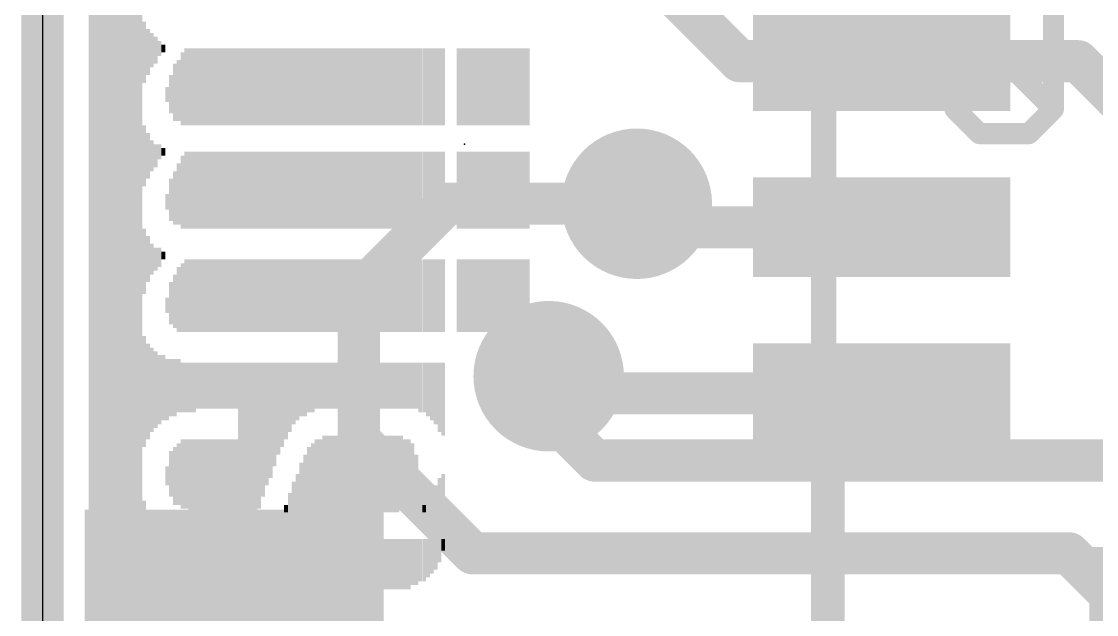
# Model space of a CAD drawing. Extents: x -0.1 to 25.5, y -0.1 to 17.9.
# Drawn here: x -0.13 to 6.35, y 6.06 to 9.63 of the extents above; entities that cross this region are included whole.
import ezdxf

# ---------------------------------------------------------------- set-up
doc = ezdxf.new("R2010")
doc.units = 0
for name, color, linetype in [('1', 12, 'CONTINUOUS'), ('16', 5, 'CONTINUOUS'), ('18', 110, 'CONTINUOUS'), ('20', 53, 'CONTINUOUS'), ('21', 40, 'CONTINUOUS'), ('22', 6, 'CONTINUOUS'), ('23', 40, 'CONTINUOUS'), ('51', 253, 'CONTINUOUS')]:
    doc.layers.add(name, color=color, linetype=linetype)

# ---------------------------------------------------------------- blocks, each defined once
blk = doc.blocks.new('RECT')
blk.add_solid([(-0.5, -0.5), (0.5, -0.5), (-0.5, 0.5), (0.5, 0.5)])
blk = doc.blocks.new('ROUNDV')
at = {"const_width": 0.5}
blk.add_lwpolyline([(0, -0.25, 1), (0, 0.25, 1), (0, -0.25)], format="xyb", dxfattribs=at)

msp = doc.modelspace()

# ---------------------------------------------------------------- linework, layer by layer
at = {"layer": '1', "const_width": 0.254}
for points in [[(0, 0), (0, 17.78)], [(4.199, 9.39), (3.429, 10.16)], [(5.054, 9.39), (4.199, 9.39)], [(5.054, 9.39), (6.236, 9.39)], [(6.236, 9.39), (7.178, 8.448)], [(3.7202, 8.39), (3.5786, 8.5316)], [(5.054, 8.39), (3.7202, 8.39)], [(3.151, 7.39), (3.048, 7.493)], [(5.054, 7.39), (3.151, 7.39)]]:
    msp.add_lwpolyline(points, dxfattribs=at)
at = {"layer": '1', "const_width": 0.127}
for points in [[(4.199, 9.4535, 1), (4.199, 9.3265)], [(4.1541, 9.3451, 1), (4.2439, 9.4349)], [(5.054, 9.4535, 1), (5.054, 9.3265)], [(5.054, 9.3265, 1), (5.054, 9.4535)], [(6.2809, 9.4349, 1), (6.1911, 9.3451)], [(6.236, 9.3265, 1), (6.236, 9.4535)], [(3.6235, 8.5765, 1), (3.5337, 8.4867)], [(3.7202, 8.4535, 1), (3.7202, 8.3265)], [(3.6753, 8.3451, 1), (3.7651, 8.4349)], [(5.054, 8.3265, 1), (5.054, 8.4535)], [(3.0929, 7.5379, 1), (3.0031, 7.4481)], [(3.151, 7.4535, 1), (3.151, 7.3265)], [(5.054, 7.3265, 1), (5.054, 7.4535)], [(3.1061, 7.3451, 1), (3.1959, 7.4349)]]:
    msp.add_lwpolyline(points, format="xyb", dxfattribs=at)
at = {"layer": '16', "const_width": 0.254}
for points in [[(0, 0), (0, 17.78)], [(2.4356, 8.5316), (1.905, 8.001)], [(3.5786, 8.5316), (2.4356, 8.5316)], [(1.905, 8.001), (1.905, 7.112)], [(3.048, 7.493), (3.048, 7.2622)], [(3.3252, 6.985), (3.048, 7.2622)], [(1.905, 7.112), (2.5908, 6.4262)], [(6.477, 6.985), (3.3252, 6.985)], [(2.5908, 6.4262), (6.1819, 6.4262)], [(6.1819, 6.4262), (7.2741, 5.334)]]:
    msp.add_lwpolyline(points, dxfattribs=at)
at = {"layer": '16', "const_width": 0.127}
for points in [[(2.4356, 8.5951, 1), (2.4356, 8.4681)], [(2.4805, 8.4867, 1), (2.3907, 8.5765)], [(3.5786, 8.4681, 1), (3.5786, 8.5951)], [(1.9685, 8.001, 1), (1.8415, 8.001)], [(1.8601, 8.0459, 1), (1.9499, 7.9561)], [(3.1115, 7.493, 1), (2.9845, 7.493)], [(3.0929, 7.3071, 1), (3.0031, 7.2173)], [(2.9845, 7.2622, 1), (3.1115, 7.2622)], [(1.9499, 7.1569, 1), (1.8601, 7.0671)], [(1.8415, 7.112, 1), (1.9685, 7.112)], [(3.3252, 7.0485, 1), (3.3252, 6.9215)], [(3.2803, 6.9401, 1), (3.3701, 7.0299)], [(2.5908, 6.4897, 1), (2.5908, 6.3627)], [(6.2268, 6.4711, 1), (6.137, 6.3813)], [(6.1819, 6.3627, 1), (6.1819, 6.4897)], [(2.5459, 6.3813, 1), (2.6357, 6.4711)]]:
    msp.add_lwpolyline(points, format="xyb", dxfattribs=at)
at = {"layer": '20'}
msp.add_line((0, 15.24), (0, 2.54), dxfattribs=at)
at = {"layer": '21', "const_width": 0.1524}
for points in [[(0.454, 10.99), (0.454, 6.79)], [(4.754, 6.99), (4.754, 5.79)]]:
    msp.add_lwpolyline(points, dxfattribs=at)
at = {"layer": '21', "const_width": 0.0762}
for points in [[(4.7921, 6.99, 1), (4.7159, 6.99)], [(0.4159, 6.79, 1), (0.4921, 6.79)]]:
    msp.add_lwpolyline(points, format="xyb", dxfattribs=at)
at = {"layer": '22', "const_width": 0.127}
for points in [[(5.4947, 9.695), (5.4947, 9.1018)], [(6.0879, 9.1018), (5.4947, 9.695)], [(6.0879, 9.1018), (6.0879, 9.695)], [(5.4947, 9.1018), (5.643, 8.9535)], [(5.9396, 8.9535), (6.0879, 9.1018)], [(5.643, 8.9535), (5.9396, 8.9535)]]:
    msp.add_lwpolyline(points, dxfattribs=at)
at = {"layer": '22', "const_width": 0.0635}
for points in [[(5.463, 9.1018, 1), (5.5265, 9.1018)], [(5.5172, 9.1242, 1), (5.4723, 9.0793)], [(6.0561, 9.1018, 1), (6.1196, 9.1018)], [(6.0654, 9.0793, 1), (6.1103, 9.1242)], [(6.1103, 9.0793, 1), (6.0654, 9.1242)], [(5.643, 8.9853, 1), (5.643, 8.9217)], [(5.6205, 8.931, 1), (5.6655, 8.976)], [(5.9171, 8.976, 1), (5.962, 8.931)], [(5.9396, 8.9217, 1), (5.9396, 8.9853)]]:
    msp.add_lwpolyline(points, format="xyb", dxfattribs=at)
at = {"layer": '23'}
msp.add_point((2.54, 8.89), dxfattribs=at)
at = {"layer": '51', "const_width": 0.1524}
for points in [[(0.454, 5.79), (0.454, 11.89)], [(4.704, 11.89), (4.704, 5.79)]]:
    msp.add_lwpolyline(points, dxfattribs=at)

# ---------------------------------------------------------------- block references
at = {"layer": '1'}
for p, xscale, yscale in [((5.054, 9.39), 1.55, 0.6), ((5.054, 8.39), 1.55, 0.6), ((5.054, 7.39), 1.55, 0.6), ((1.154, 6.09), 1.8, 1.2), ((6.924, 5.715), 1.24, 1.5)]:
    msp.add_blockref('RECT', p, dxfattribs=dict(at, xscale=xscale, yscale=yscale))
at = {"layer": '18', "xscale": 0.9064, "yscale": 0.9064}
for p in [(3.5786, 8.5316), (3.5786, 8.5316), (3.048, 7.493), (3.048, 7.493)]:
    msp.add_blockref('ROUNDV', p, dxfattribs=at)
at = {"layer": '22', "rotation": 270}
for p, xscale, yscale in [((0.2887, 9.0856), 5.2883, 0.0231), ((0.3118, 9.0513), 5.3569, 0.0231), ((0.3349, 9.0284), 5.4026, 0.0231), ((0.358, 9.017), 5.4254, 0.0231), ((0.381, 9.0056), 5.4483, 0.0229), ((0.404, 8.9941), 5.4712, 0.0231), ((0.4271, 8.9941), 5.4712, 0.0231), ((0.4502, 8.9827), 5.494, 0.0231), ((0.4733, 8.9827), 5.494, 0.0231), ((0.4964, 8.97), 5.5194, 0.0231), ((0.5196, 8.97), 5.5194, 0.0231), ((0.5427, 8.97), 5.5194, 0.0231), ((0.5658, 8.97), 5.5194, 0.0231), ((0.5889, 8.97), 5.5194, 0.0231), ((0.612, 9.4437), 0.3708, 0.0231), ((0.635, 9.445), 0.2769, 0.0229), ((0.658, 9.4564), 0.2083, 0.0231), ((0.6811, 9.4564), 0.1626, 0.0231), ((0.7042, 9.4666), 0.0914, 0.0231), ((0.7273, 9.4666), 0.0457, 0.0231), ((0.866, 9.2354), 0.4623, 0.0231), ((0.889, 9.2354), 0.4623, 0.0229), ((0.912, 9.2354), 0.4623, 0.0231), ((0.9351, 9.2354), 0.4623, 0.0231), ((0.9582, 9.2354), 0.4623, 0.0231), ((0.9813, 9.2354), 0.4623, 0.0231), ((1.0044, 9.2354), 0.4623, 0.0231), ((1.0276, 9.2354), 0.4623, 0.0231), ((1.0507, 9.2354), 0.4623, 0.0231), ((1.0738, 9.2354), 0.4623, 0.0231), ((1.0969, 9.2354), 0.4623, 0.0231), ((1.12, 9.2354), 0.4623, 0.0231), ((1.143, 9.2354), 0.4623, 0.0229), ((1.166, 9.2354), 0.4623, 0.0231), ((1.1891, 9.2354), 0.4623, 0.0231), ((1.2122, 9.2354), 0.4623, 0.0231), ((1.2353, 9.2354), 0.4623, 0.0231), ((1.2584, 9.2354), 0.4623, 0.0231), ((1.2816, 9.2354), 0.4623, 0.0231), ((1.3047, 9.2354), 0.4623, 0.0231), ((1.3278, 9.2354), 0.4623, 0.0231), ((1.3509, 9.2354), 0.4623, 0.0231), ((1.374, 9.2354), 0.4623, 0.0231), ((1.397, 9.2354), 0.4623, 0.0229), ((1.42, 9.2354), 0.4623, 0.0231), ((1.4431, 9.2354), 0.4623, 0.0231), ((1.4662, 9.2354), 0.4623, 0.0231), ((1.4893, 9.2354), 0.4623, 0.0231), ((1.5124, 9.2354), 0.4623, 0.0231), ((1.5356, 9.2354), 0.4623, 0.0231), ((1.5587, 9.2354), 0.4623, 0.0231), ((1.5818, 9.2354), 0.4623, 0.0231), ((1.6049, 9.2354), 0.4623, 0.0231), ((1.628, 9.2354), 0.4623, 0.0231), ((1.651, 9.2354), 0.4623, 0.0229), ((1.674, 9.2354), 0.4623, 0.0231), ((1.6971, 9.2354), 0.4623, 0.0231), ((1.7202, 9.2354), 0.4623, 0.0231), ((1.7433, 9.2354), 0.4623, 0.0231), ((1.7664, 9.2354), 0.4623, 0.0231), ((1.7896, 9.2354), 0.4623, 0.0231), ((1.8127, 9.2354), 0.4623, 0.0231), ((1.8358, 9.2354), 0.4623, 0.0231), ((1.8589, 9.2354), 0.4623, 0.0231), ((1.882, 9.2354), 0.4623, 0.0231), ((1.905, 9.2354), 0.4623, 0.0229), ((1.928, 9.2354), 0.4623, 0.0231), ((1.9511, 9.2354), 0.4623, 0.0231), ((1.9742, 9.2354), 0.4623, 0.0231), ((1.9973, 9.2354), 0.4623, 0.0231), ((2.0204, 9.2354), 0.4623, 0.0231), ((2.0436, 9.2354), 0.4623, 0.0231), ((2.0667, 9.2354), 0.4623, 0.0231), ((2.0898, 9.2354), 0.4623, 0.0231), ((2.1129, 9.2354), 0.4623, 0.0231), ((2.136, 9.2354), 0.4623, 0.0231), ((2.159, 9.2354), 0.4623, 0.0229), ((2.182, 9.2354), 0.4623, 0.0231), ((2.2051, 9.2354), 0.4623, 0.0231), ((2.2282, 9.2354), 0.4623, 0.0231), ((2.2513, 9.2354), 0.4623, 0.0231), ((2.2744, 9.2354), 0.4623, 0.0231), ((2.2976, 9.2354), 0.4623, 0.0231), ((2.3207, 9.2354), 0.4623, 0.0231), ((2.3438, 9.2354), 0.4623, 0.0231), ((2.3669, 9.2354), 0.4623, 0.0231), ((2.39, 9.2354), 0.4623, 0.0231), ((2.413, 9.2354), 0.4623, 0.0229), ((2.5053, 9.2354), 0.4623, 0.0231), ((2.5284, 9.2354), 0.4623, 0.0231), ((2.5516, 9.2354), 0.4623, 0.0231), ((2.5747, 9.2354), 0.4623, 0.0231), ((2.5978, 9.2354), 0.4623, 0.0231), ((2.6209, 9.2354), 0.4623, 0.0231), ((2.644, 9.2354), 0.4623, 0.0231), ((2.667, 9.2354), 0.4623, 0.0229), ((2.69, 9.2354), 0.4623, 0.0231), ((2.7131, 9.2354), 0.4623, 0.0231), ((2.7362, 9.2354), 0.4623, 0.0231), ((2.7593, 9.2354), 0.4623, 0.0231), ((2.7824, 9.2354), 0.4623, 0.0231), ((2.8056, 9.2354), 0.4623, 0.0231), ((2.8287, 9.2354), 0.4623, 0.0231), ((2.8518, 9.2354), 0.4623, 0.0231), ((2.8749, 9.2354), 0.4623, 0.0231), ((2.898, 9.2354), 0.4623, 0.0231), ((2.921, 9.2354), 0.4623, 0.0229), ((0.8198, 9.2139), 0.3683, 0.0231), ((0.8429, 9.224), 0.4394, 0.0231), ((0.7967, 9.2024), 0.3454, 0.0231), ((0.7736, 9.191), 0.2311, 0.0231), ((0.7504, 9.1897), 0.0914, 0.0231), ((0.612, 8.8201), 0.3683, 0.0231), ((0.635, 8.8201), 0.2769, 0.0229), ((0.658, 8.8201), 0.1854, 0.0231), ((0.6811, 8.8201), 0.1397, 0.0231), ((0.7042, 8.8443), 0.0914, 0.0231), ((0.7273, 8.8443), 0.0457, 0.0231), ((0.8429, 8.6017), 0.4394, 0.0231), ((0.866, 8.6131), 0.4623, 0.0231), ((0.889, 8.6131), 0.4623, 0.0229), ((0.912, 8.6131), 0.4623, 0.0231), ((0.9351, 8.6131), 0.4623, 0.0231), ((0.9582, 8.6131), 0.4623, 0.0231), ((0.9813, 8.6131), 0.4623, 0.0231), ((1.0044, 8.6131), 0.4623, 0.0231), ((1.0276, 8.6131), 0.4623, 0.0231), ((1.0507, 8.6131), 0.4623, 0.0231), ((1.0738, 8.6131), 0.4623, 0.0231), ((1.0969, 8.6131), 0.4623, 0.0231), ((1.12, 8.6131), 0.4623, 0.0231), ((1.143, 8.6131), 0.4623, 0.0229), ((1.166, 8.6131), 0.4623, 0.0231), ((1.1891, 8.6131), 0.4623, 0.0231), ((1.2122, 8.6131), 0.4623, 0.0231), ((1.2353, 8.6131), 0.4623, 0.0231), ((1.2584, 8.6131), 0.4623, 0.0231), ((1.2816, 8.6131), 0.4623, 0.0231), ((1.3047, 8.6131), 0.4623, 0.0231), ((1.3278, 8.6131), 0.4623, 0.0231), ((1.3509, 8.6131), 0.4623, 0.0231), ((1.374, 8.6131), 0.4623, 0.0231), ((1.397, 8.6131), 0.4623, 0.0229), ((1.42, 8.6131), 0.4623, 0.0231), ((1.4431, 8.6131), 0.4623, 0.0231), ((1.4662, 8.6131), 0.4623, 0.0231), ((1.4893, 8.6131), 0.4623, 0.0231), ((1.5124, 8.6131), 0.4623, 0.0231), ((1.5356, 8.6131), 0.4623, 0.0231), ((1.5587, 8.6131), 0.4623, 0.0231), ((1.5818, 8.6131), 0.4623, 0.0231), ((1.6049, 8.6131), 0.4623, 0.0231), ((1.628, 8.6131), 0.4623, 0.0231), ((1.651, 8.6131), 0.4623, 0.0229), ((1.674, 8.6131), 0.4623, 0.0231), ((1.6971, 8.6131), 0.4623, 0.0231), ((1.7202, 8.6131), 0.4623, 0.0231), ((1.7433, 8.6131), 0.4623, 0.0231), ((1.7664, 8.6131), 0.4623, 0.0231), ((1.7896, 8.6131), 0.4623, 0.0231), ((1.8127, 8.6131), 0.4623, 0.0231), ((1.8358, 8.6131), 0.4623, 0.0231), ((1.8589, 8.6131), 0.4623, 0.0231), ((1.882, 8.6131), 0.4623, 0.0231), ((1.905, 8.6131), 0.4623, 0.0229), ((1.928, 8.6131), 0.4623, 0.0231), ((1.9511, 8.6131), 0.4623, 0.0231), ((1.9742, 8.6131), 0.4623, 0.0231), ((1.9973, 8.6131), 0.4623, 0.0231), ((2.0204, 8.6131), 0.4623, 0.0231), ((2.0436, 8.6131), 0.4623, 0.0231), ((2.0667, 8.6131), 0.4623, 0.0231), ((2.0898, 8.6131), 0.4623, 0.0231), ((2.1129, 8.6131), 0.4623, 0.0231), ((2.136, 8.6131), 0.4623, 0.0231), ((2.159, 8.6131), 0.4623, 0.0229), ((2.182, 8.6131), 0.4623, 0.0231), ((2.2051, 8.6131), 0.4623, 0.0231), ((2.2282, 8.6131), 0.4623, 0.0231), ((2.2513, 8.6131), 0.4623, 0.0231), ((2.2744, 8.6131), 0.4623, 0.0231), ((2.2976, 8.6131), 0.4623, 0.0231), ((2.3207, 8.6131), 0.4623, 0.0231), ((2.3438, 8.6131), 0.4623, 0.0231), ((2.3669, 8.6131), 0.4623, 0.0231), ((2.39, 8.6131), 0.4623, 0.0231), ((2.413, 8.6131), 0.4623, 0.0229), ((2.5053, 8.6131), 0.4623, 0.0231), ((2.5284, 8.6131), 0.4623, 0.0231), ((2.5516, 8.6131), 0.4623, 0.0231), ((2.5747, 8.6131), 0.4623, 0.0231), ((2.5978, 8.6131), 0.4623, 0.0231), ((2.6209, 8.6131), 0.4623, 0.0231), ((2.644, 8.6131), 0.4623, 0.0231), ((2.667, 8.6131), 0.4623, 0.0229), ((2.69, 8.6131), 0.4623, 0.0231), ((2.7131, 8.6131), 0.4623, 0.0231), ((2.7362, 8.6131), 0.4623, 0.0231), ((2.7593, 8.6131), 0.4623, 0.0231), ((2.7824, 8.6131), 0.4623, 0.0231), ((2.8056, 8.6131), 0.4623, 0.0231), ((2.8287, 8.6131), 0.4623, 0.0231), ((2.8518, 8.6131), 0.4623, 0.0231), ((2.8749, 8.6131), 0.4623, 0.0231), ((2.898, 8.6131), 0.4623, 0.0231), ((2.921, 8.6131), 0.4623, 0.0229), ((0.8198, 8.5903), 0.3708, 0.0231), ((0.7736, 8.5547), 0.254, 0.0231), ((0.7967, 8.5662), 0.3226, 0.0231), ((0.7504, 8.5433), 0.094, 0.0231), ((0.612, 8.1852), 0.3937, 0.0231), ((0.635, 8.1979), 0.2769, 0.0229), ((0.658, 8.1979), 0.1854, 0.0231), ((0.6811, 8.1979), 0.1397, 0.0231), ((0.7042, 8.2093), 0.1168, 0.0231), ((0.7273, 8.2194), 0.0457, 0.0231), ((0.8429, 7.9667), 0.414, 0.0231), ((0.866, 7.9781), 0.4369, 0.0231), ((0.889, 7.9781), 0.4369, 0.0229), ((0.912, 7.9781), 0.4369, 0.0231), ((0.9351, 7.9781), 0.4369, 0.0231), ((0.9582, 7.9781), 0.4369, 0.0231), ((0.9813, 7.9781), 0.4369, 0.0231), ((1.0044, 7.9781), 0.4369, 0.0231), ((1.0276, 7.9781), 0.4369, 0.0231), ((1.0507, 7.9781), 0.4369, 0.0231), ((1.0738, 7.9781), 0.4369, 0.0231), ((1.0969, 7.9781), 0.4369, 0.0231), ((1.12, 7.9781), 0.4369, 0.0231), ((1.143, 7.9781), 0.4369, 0.0229), ((1.166, 7.9781), 0.4369, 0.0231), ((1.1891, 7.9781), 0.4369, 0.0231), ((1.2122, 7.9781), 0.4369, 0.0231), ((1.2353, 7.9781), 0.4369, 0.0231), ((1.2584, 7.9781), 0.4369, 0.0231), ((1.2816, 7.9781), 0.4369, 0.0231), ((1.3047, 7.9781), 0.4369, 0.0231), ((1.3278, 7.9781), 0.4369, 0.0231), ((1.3509, 7.9781), 0.4369, 0.0231), ((1.374, 7.9781), 0.4369, 0.0231), ((1.397, 7.9781), 0.4369, 0.0229), ((1.42, 7.9781), 0.4369, 0.0231), ((1.4431, 7.9781), 0.4369, 0.0231), ((1.4662, 7.9781), 0.4369, 0.0231), ((1.4893, 7.9781), 0.4369, 0.0231), ((1.5124, 7.9781), 0.4369, 0.0231), ((1.5356, 7.9781), 0.4369, 0.0231), ((1.5587, 7.9781), 0.4369, 0.0231), ((1.5818, 7.9781), 0.4369, 0.0231), ((1.6049, 7.9781), 0.4369, 0.0231), ((1.628, 7.9781), 0.4369, 0.0231), ((1.651, 7.9781), 0.4369, 0.0229), ((1.674, 7.9781), 0.4369, 0.0231), ((1.6971, 7.9781), 0.4369, 0.0231), ((1.7202, 7.9781), 0.4369, 0.0231), ((1.7433, 7.9781), 0.4369, 0.0231), ((1.7664, 7.9781), 0.4369, 0.0231), ((1.7896, 7.9781), 0.4369, 0.0231), ((1.8127, 7.9781), 0.4369, 0.0231), ((1.8358, 7.9781), 0.4369, 0.0231), ((1.8589, 7.9781), 0.4369, 0.0231), ((1.882, 7.9781), 0.4369, 0.0231), ((1.905, 7.9781), 0.4369, 0.0229), ((1.928, 7.9781), 0.4369, 0.0231), ((1.9511, 7.9781), 0.4369, 0.0231), ((1.9742, 7.9781), 0.4369, 0.0231), ((1.9973, 7.9781), 0.4369, 0.0231), ((2.0204, 7.9781), 0.4369, 0.0231), ((2.0436, 7.9781), 0.4369, 0.0231), ((2.0667, 7.9781), 0.4369, 0.0231), ((2.0898, 7.9781), 0.4369, 0.0231), ((2.1129, 7.9781), 0.4369, 0.0231), ((2.136, 7.9781), 0.4369, 0.0231), ((2.159, 7.9781), 0.4369, 0.0229), ((2.182, 7.9781), 0.4369, 0.0231), ((2.2051, 7.9781), 0.4369, 0.0231), ((2.2282, 7.9781), 0.4369, 0.0231), ((2.2513, 7.9781), 0.4369, 0.0231), ((2.2744, 7.9781), 0.4369, 0.0231), ((2.2976, 7.9781), 0.4369, 0.0231), ((2.3207, 7.9781), 0.4369, 0.0231), ((2.3438, 7.9781), 0.4369, 0.0231), ((2.3669, 7.9781), 0.4369, 0.0231), ((2.39, 7.9781), 0.4369, 0.0231), ((2.413, 7.9781), 0.4369, 0.0229), ((2.5053, 7.9781), 0.4369, 0.0231), ((2.5284, 7.9781), 0.4369, 0.0231), ((2.5516, 7.9781), 0.4369, 0.0231), ((2.5747, 7.9781), 0.4369, 0.0231), ((2.5978, 7.9781), 0.4369, 0.0231), ((2.6209, 7.9781), 0.4369, 0.0231), ((2.644, 7.9781), 0.4369, 0.0231), ((2.667, 7.9781), 0.4369, 0.0229), ((2.69, 7.9781), 0.4369, 0.0231), ((2.7131, 7.9781), 0.4369, 0.0231), ((2.7362, 7.9781), 0.4369, 0.0231), ((2.7593, 7.9781), 0.4369, 0.0231), ((2.7824, 7.9781), 0.4369, 0.0231), ((2.8056, 7.9781), 0.4369, 0.0231), ((2.8287, 7.9781), 0.4369, 0.0231), ((2.8518, 7.9781), 0.4369, 0.0231), ((2.8749, 7.9781), 0.4369, 0.0231), ((2.898, 7.9781), 0.4369, 0.0231), ((2.921, 7.9781), 0.4369, 0.0229), ((0.7967, 7.9439), 0.3226, 0.0231), ((0.8198, 7.9553), 0.3912, 0.0231), ((0.7736, 7.9324), 0.254, 0.0231), ((0.7504, 7.9197), 0.0914, 0.0231), ((0.612, 7.4003), 0.668, 0.0231), ((0.635, 7.4003), 0.5766, 0.0229), ((0.658, 7.4117), 0.508, 0.0231), ((0.6811, 7.4117), 0.4623, 0.0231), ((0.7042, 7.4117), 0.4166, 0.0231), ((0.7273, 7.4232), 0.3937, 0.0231), ((0.7504, 7.4117), 0.3708, 0.0231), ((0.7736, 7.4244), 0.3454, 0.0231), ((0.7967, 7.4244), 0.3454, 0.0231), ((0.8198, 7.4359), 0.3226, 0.0231), ((0.8429, 7.4244), 0.2997, 0.0231), ((0.866, 7.4244), 0.2997, 0.0231), ((0.889, 7.4244), 0.2997, 0.0229), ((0.912, 7.4244), 0.2997, 0.0231), ((0.9351, 7.4359), 0.2769, 0.0231), ((0.9582, 7.4359), 0.2769, 0.0231), ((0.9813, 7.4359), 0.2769, 0.0231), ((1.0044, 7.4359), 0.2769, 0.0231), ((1.0276, 7.4359), 0.2769, 0.0231), ((1.0507, 7.4359), 0.2769, 0.0231), ((1.0738, 7.4359), 0.2769, 0.0231), ((1.0969, 7.4359), 0.2769, 0.0231), ((1.12, 7.4359), 0.2769, 0.0231), ((1.143, 7.4359), 0.2769, 0.0229), ((1.166, 7.4359), 0.2769, 0.0231), ((1.1891, 7.1234), 0.9017, 0.0231), ((1.2122, 7.1234), 0.9017, 0.0231), ((1.2353, 7.1234), 0.9017, 0.0231), ((1.2584, 7.1234), 0.9017, 0.0231), ((1.2816, 7.1234), 0.9017, 0.0231), ((1.3047, 7.1349), 0.8788, 0.0231), ((1.3278, 7.1704), 0.8077, 0.0231), ((1.3509, 7.2047), 0.7391, 0.0231), ((1.374, 7.2276), 0.6934, 0.0231), ((1.397, 7.2619), 0.6248, 0.0229), ((1.42, 7.2974), 0.5537, 0.0231), ((1.4431, 7.3203), 0.508, 0.0231), ((1.4662, 7.3431), 0.4623, 0.0231), ((1.4893, 7.366), 0.4166, 0.0231), ((1.5124, 7.3889), 0.3708, 0.0231), ((1.5356, 7.4003), 0.348, 0.0231), ((1.5587, 7.413), 0.3226, 0.0231), ((1.5818, 7.413), 0.3226, 0.0231), ((1.6049, 7.4244), 0.2997, 0.0231), ((1.628, 7.4244), 0.2997, 0.0231), ((1.651, 7.4359), 0.2769, 0.0229), ((1.674, 7.4359), 0.2769, 0.0231), ((1.6971, 7.4359), 0.2769, 0.0231), ((1.7202, 7.4359), 0.2769, 0.0231), ((1.7433, 7.4359), 0.2769, 0.0231), ((1.7664, 7.4359), 0.2769, 0.0231), ((1.7896, 7.4359), 0.2769, 0.0231), ((1.8127, 7.4359), 0.2769, 0.0231), ((1.8358, 7.4359), 0.2769, 0.0231), ((1.8589, 7.4359), 0.2769, 0.0231), ((1.882, 7.4359), 0.2769, 0.0231), ((1.905, 7.4359), 0.2769, 0.0229), ((1.928, 7.4359), 0.2769, 0.0231), ((1.9511, 7.4359), 0.2769, 0.0231), ((1.9742, 7.4359), 0.2769, 0.0231), ((1.9973, 7.4359), 0.2769, 0.0231), ((2.0204, 7.4359), 0.2769, 0.0231), ((2.0436, 7.4359), 0.2769, 0.0231), ((2.0667, 7.4359), 0.2769, 0.0231), ((2.0898, 7.4359), 0.2769, 0.0231), ((2.1129, 7.4359), 0.2769, 0.0231), ((2.136, 7.4359), 0.2769, 0.0231), ((2.159, 7.4359), 0.2769, 0.0229), ((2.182, 7.4359), 0.2769, 0.0231), ((2.2051, 7.4359), 0.2769, 0.0231), ((2.2282, 7.4359), 0.2769, 0.0231), ((2.2513, 7.4359), 0.2769, 0.0231), ((2.2744, 7.4244), 0.2997, 0.0231), ((2.2976, 7.4244), 0.2997, 0.0231), ((2.3207, 7.413), 0.3226, 0.0231), ((2.3438, 7.4003), 0.348, 0.0231), ((2.3669, 7.3889), 0.3708, 0.0231), ((2.39, 7.366), 0.4166, 0.0231), ((2.413, 7.3546), 0.4394, 0.0229), ((1.6971, 6.9037), 0.4623, 0.0231), ((1.7202, 6.9037), 0.4623, 0.0231), ((1.7433, 6.9037), 0.4623, 0.0231), ((1.7664, 6.9037), 0.4623, 0.0231), ((1.7896, 6.9037), 0.4623, 0.0231), ((1.8127, 6.9037), 0.4623, 0.0231), ((1.8358, 6.9037), 0.4623, 0.0231), ((1.8589, 6.9037), 0.4623, 0.0231), ((1.882, 6.9037), 0.4623, 0.0231), ((1.905, 6.9037), 0.4623, 0.0229), ((1.928, 6.9037), 0.4623, 0.0231), ((1.9511, 6.9037), 0.4623, 0.0231), ((1.9742, 6.9037), 0.4623, 0.0231), ((1.9973, 6.9037), 0.4623, 0.0231), ((2.0204, 6.9037), 0.4623, 0.0231), ((2.0436, 6.9037), 0.4623, 0.0231), ((2.0667, 6.9037), 0.4623, 0.0231), ((2.0898, 6.9037), 0.4623, 0.0231), ((2.1129, 6.9037), 0.4623, 0.0231), ((2.136, 6.9037), 0.4623, 0.0231), ((2.159, 6.9152), 0.4394, 0.0229), ((0.7967, 6.8923), 0.348, 0.0231), ((0.8198, 6.9037), 0.3708, 0.0231), ((0.8429, 6.9037), 0.4166, 0.0231), ((0.866, 6.9037), 0.4166, 0.0231), ((0.889, 6.8923), 0.4394, 0.0229), ((0.912, 6.8923), 0.4394, 0.0231), ((0.9351, 6.8923), 0.4394, 0.0231), ((0.9582, 6.8923), 0.4394, 0.0231), ((0.9813, 6.8923), 0.4394, 0.0231), ((1.0044, 6.8923), 0.4394, 0.0231), ((1.0276, 6.8923), 0.4394, 0.0231), ((1.0507, 6.8923), 0.4394, 0.0231), ((1.0738, 6.8923), 0.4394, 0.0231), ((1.0969, 6.8923), 0.4394, 0.0231), ((1.12, 6.8923), 0.4394, 0.0231), ((1.143, 6.8923), 0.4394, 0.0229), ((1.166, 6.8923), 0.4394, 0.0231), ((1.6049, 6.8694), 0.3937, 0.0231), ((1.628, 6.8809), 0.4166, 0.0231), ((1.651, 6.8923), 0.4394, 0.0229), ((1.674, 6.8923), 0.4394, 0.0231), ((2.182, 6.9152), 0.3937, 0.0231), ((2.2051, 6.9393), 0.3454, 0.0231), ((2.2282, 6.9507), 0.2769, 0.0231), ((0.7736, 6.905), 0.2769, 0.0231), ((1.5818, 6.8466), 0.348, 0.0231), ((2.2513, 6.9621), 0.1168, 0.0231), ((0.7504, 6.8923), 0.1143, 0.0231), ((1.5587, 6.8224), 0.2997, 0.0231), ((1.5356, 6.7881), 0.2311, 0.0231), ((2.39, 6.7767), 0.2083, 0.0231), ((2.413, 6.7881), 0.2311, 0.0229), ((1.5124, 6.7653), 0.1854, 0.0231), ((2.3669, 6.7539), 0.1626, 0.0231), ((0.612, 6.477), 0.5334, 0.0231), ((1.4893, 6.731), 0.1168, 0.0231), ((2.3207, 6.7196), 0.094, 0.0231), ((2.3438, 6.731), 0.1168, 0.0231), ((0.635, 6.4414), 0.4623, 0.0229), ((1.4662, 6.6954), 0.0457, 0.0231), ((2.2976, 6.6954), 0.0457, 0.0231), ((0.658, 6.43), 0.4394, 0.0231), ((0.6811, 6.4072), 0.3937, 0.0231), ((0.7042, 6.3957), 0.3708, 0.0231), ((0.7273, 6.3957), 0.3708, 0.0231), ((0.7504, 6.3843), 0.348, 0.0231), ((0.7736, 6.3843), 0.348, 0.0231), ((0.7967, 6.3729), 0.3251, 0.0231), ((0.8198, 6.3729), 0.3251, 0.0231), ((0.8429, 6.3729), 0.3251, 0.0231), ((0.866, 6.3614), 0.3023, 0.0231), ((0.889, 6.3614), 0.3023, 0.0229), ((0.912, 6.3614), 0.3023, 0.0231), ((0.9351, 6.3614), 0.3023, 0.0231), ((0.9582, 6.3614), 0.3023, 0.0231), ((0.9813, 6.3614), 0.3023, 0.0231), ((1.0044, 6.3614), 0.3023, 0.0231), ((1.0276, 6.3614), 0.3023, 0.0231), ((1.0507, 6.3614), 0.3023, 0.0231), ((1.0738, 6.3614), 0.3023, 0.0231), ((1.0969, 6.3614), 0.3023, 0.0231), ((1.12, 6.3614), 0.3023, 0.0231), ((1.143, 6.3614), 0.3023, 0.0229), ((1.166, 6.3614), 0.3023, 0.0231), ((1.1891, 6.3614), 0.3023, 0.0231), ((1.2122, 6.3614), 0.3023, 0.0231), ((1.2353, 6.3614), 0.3023, 0.0231), ((1.2584, 6.3614), 0.3023, 0.0231), ((1.2816, 6.3614), 0.3023, 0.0231), ((1.3047, 6.3614), 0.3023, 0.0231), ((1.3278, 6.3614), 0.3023, 0.0231), ((1.3509, 6.3614), 0.3023, 0.0231), ((1.374, 6.3614), 0.3023, 0.0231), ((1.397, 6.3614), 0.3023, 0.0229), ((1.42, 6.3614), 0.3023, 0.0231), ((1.4431, 6.3614), 0.3023, 0.0231), ((1.4662, 6.3614), 0.3023, 0.0231), ((1.4893, 6.3614), 0.3023, 0.0231), ((1.5124, 6.3614), 0.3023, 0.0231), ((1.5356, 6.3614), 0.3023, 0.0231), ((1.5587, 6.3614), 0.3023, 0.0231), ((1.5818, 6.3614), 0.3023, 0.0231), ((1.6049, 6.3614), 0.3023, 0.0231), ((1.628, 6.3614), 0.3023, 0.0231), ((1.651, 6.3614), 0.3023, 0.0229), ((1.674, 6.3614), 0.3023, 0.0231), ((1.6971, 6.3614), 0.3023, 0.0231), ((1.7202, 6.3614), 0.3023, 0.0231), ((1.7433, 6.3614), 0.3023, 0.0231), ((1.7664, 6.3614), 0.3023, 0.0231), ((1.7896, 6.3614), 0.3023, 0.0231), ((1.8127, 6.3614), 0.3023, 0.0231), ((1.8358, 6.3614), 0.3023, 0.0231), ((1.8589, 6.3614), 0.3023, 0.0231), ((1.882, 6.3614), 0.3023, 0.0231), ((1.905, 6.3614), 0.3023, 0.0229), ((1.928, 6.3614), 0.3023, 0.0231), ((1.9511, 6.3614), 0.3023, 0.0231), ((1.9742, 6.3614), 0.3023, 0.0231), ((1.9973, 6.3614), 0.3023, 0.0231), ((2.0204, 6.3614), 0.3023, 0.0231), ((2.0436, 6.3614), 0.3023, 0.0231), ((2.0667, 6.3614), 0.3023, 0.0231), ((2.0898, 6.3614), 0.3023, 0.0231), ((2.1129, 6.3614), 0.3023, 0.0231), ((2.136, 6.3614), 0.3023, 0.0231), ((2.159, 6.3614), 0.3023, 0.0229), ((2.182, 6.3614), 0.3023, 0.0231), ((2.2051, 6.3614), 0.3023, 0.0231), ((2.2282, 6.3741), 0.2769, 0.0231), ((2.2513, 6.3741), 0.2769, 0.0231), ((2.2744, 6.3856), 0.254, 0.0231), ((2.2976, 6.3856), 0.254, 0.0231), ((2.3207, 6.397), 0.2311, 0.0231), ((2.3438, 6.4084), 0.2083, 0.0231), ((2.3669, 6.4199), 0.1854, 0.0231), ((2.39, 6.4427), 0.1397, 0.0231), ((2.413, 6.477), 0.0711, 0.0229)]:
    msp.add_blockref('RECT', p, dxfattribs=dict(at, xscale=xscale, yscale=yscale))

doc.saveas('drawing.dxf')
